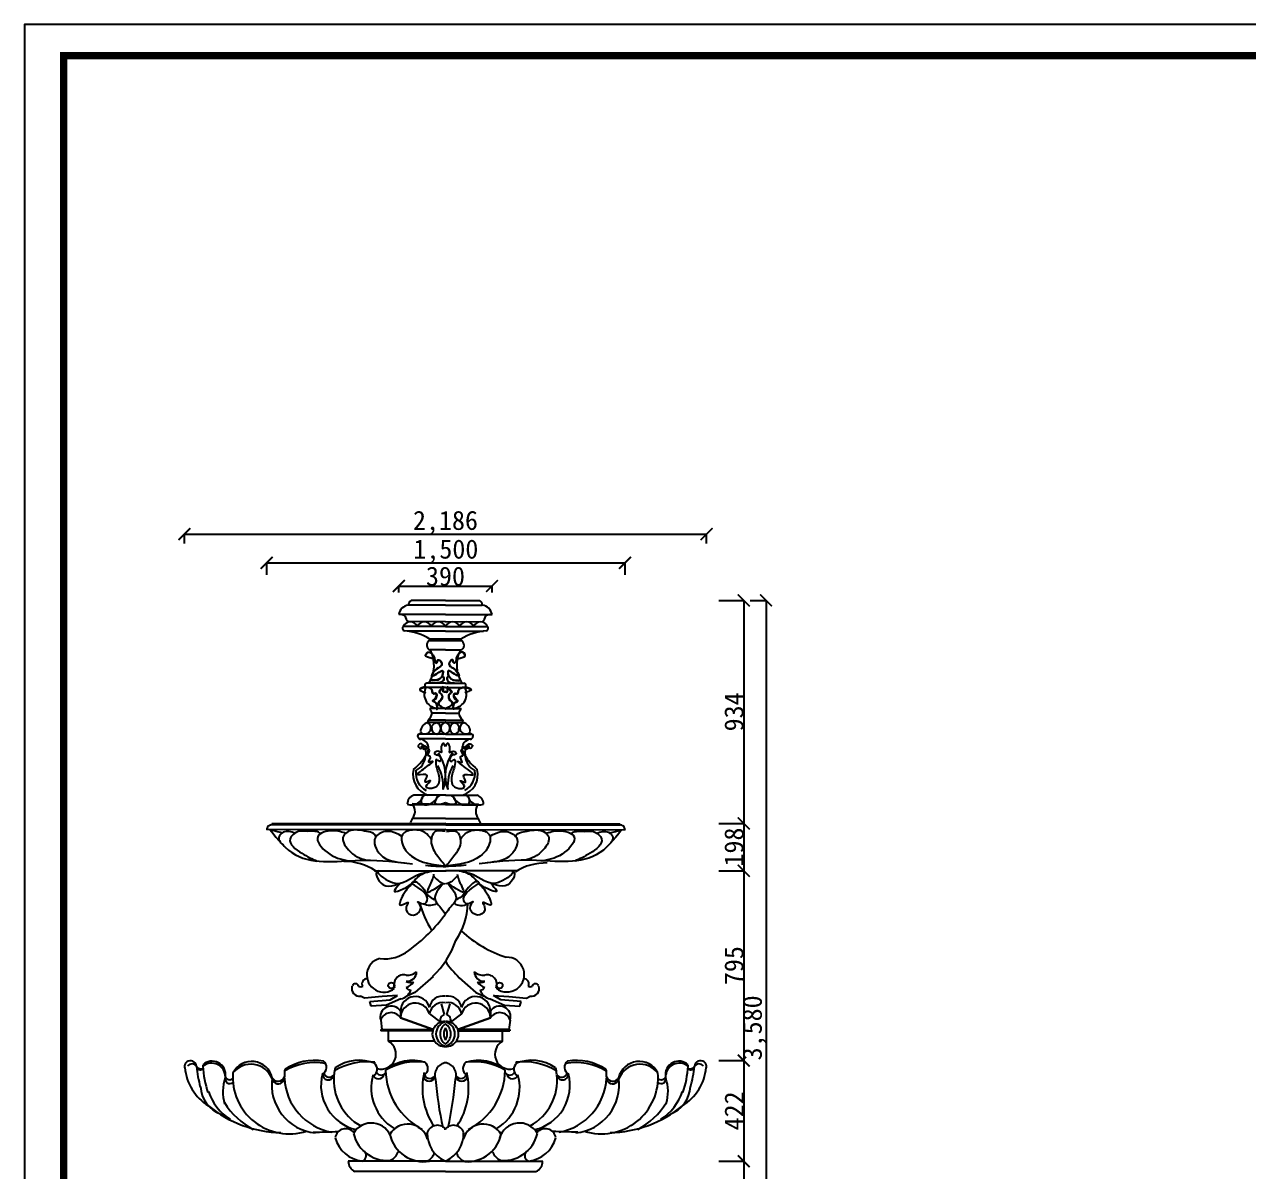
# Model space of a CAD drawing. Extents: x 3172 to 33391, y 13916 to 34175.
# Drawn here: x 23144 to 28268, y 16768 to 21570 of the extents above; entities that cross this region are included whole.
import ezdxf

# ---------------------------------------------------------------- set-up
doc = ezdxf.new("R2010")
doc.units = 0
doc.layers.get('0').update_dxf_attribs({"linetype": 'CONTINUOUS'})
doc.layers.get('DEFPOINTS').update_dxf_attribs({"linetype": 'CONTINUOUS'})
doc.dimstyles.new('ISO-25', dxfattribs={"dimtxt": 2.5, "dimasz": 2.5, "dimexe": 1.25, "dimexo": 0.625, "dimtad": 1, "dimdec": 4, "dimdsep": 46, "dimlunit": 6, "dimtxsty": 'Standard', "dimcen": 2.5, "dimadec": 0, "dimazin": 0, "dimtfac": 1, "dimtdec": 4, "dimtmove": 0, "dimatfit": 3, "dimfxl": 1, "dimtolj": 1, "dimtzin": 0, "dimarcsym": 0})

# ---------------------------------------------------------------- blocks, each defined once
blk = doc.blocks.new('_ARCHTICK')
at = {"color": 0, "linetype": 'ByBlock', "const_width": 0.15}
blk.add_lwpolyline([(-0.5, -0.5), (0.5, 0.5)], dxfattribs=at)
blk = doc.blocks.new('*D153')
at = {"color": 0, "linetype": 'ByBlock'}
for p, q in [((12742.5, 21566.8), (12848.1, 21566.8)), ((12846.8, 21566.8), (12846.8, 20633)), ((12742.5, 20633), (12848.1, 20633))]:
    blk.add_line(p, q, dxfattribs=at)
at = {"layer": 'DEFPOINTS', "color": 0, "linetype": 'ByBlock'}
for p in [(12741.9, 21566.8), (12741.9, 20633), (12846.8, 20633)]:
    blk.add_point(p, dxfattribs=at)
at = {"color": 0, "linetype": 'ByBlock', "xscale": 50, "yscale": 50, "zscale": 50}
for p, rotation in [((12846.8, 21566.8), 90), ((12846.8, 20633), 270)]:
    blk.add_blockref('_ARCHTICK', p, dxfattribs=dict(at, rotation=rotation))
at = {"color": 0, "linetype": 'ByBlock', "insert": (12806.2, 21099.9), "char_height": 80, "attachment_point": 5, "rotation": 90}
blk.add_mtext('\\A1;934', dxfattribs=at)
blk = doc.blocks.new('*D149')
at = {"color": 0, "linetype": 'ByBlock'}
for p, q in [((12873.2, 21566.8), (12941.3, 21566.8)), ((12940, 21566.8), (12940, 17987)), ((12873.2, 17987), (12941.3, 17987))]:
    blk.add_line(p, q, dxfattribs=at)
at = {"layer": 'DEFPOINTS', "color": 0, "linetype": 'ByBlock'}
for p in [(12872.6, 21566.8), (12872.6, 17987), (12940, 17987)]:
    blk.add_point(p, dxfattribs=at)
at = {"color": 0, "linetype": 'ByBlock', "xscale": 50, "yscale": 50, "zscale": 50}
for p, rotation in [((12940, 21566.8), 90), ((12940, 17987), 270)]:
    blk.add_blockref('_ARCHTICK', p, dxfattribs=dict(at, rotation=rotation))
at = {"color": 0, "linetype": 'ByBlock', "insert": (12892.8, 19776.9), "char_height": 80, "attachment_point": 5, "rotation": 90}
blk.add_mtext('\\A1;3,580', dxfattribs=at)
blk = doc.blocks.new('*D148')
at = {"color": 0, "linetype": 'ByBlock'}
for p, q in [((12742.5, 19218.6), (12848.1, 19218.6)), ((12846.8, 19218.6), (12846.8, 18201.7)), ((12742.5, 18201.7), (12848.1, 18201.7))]:
    blk.add_line(p, q, dxfattribs=at)
at = {"layer": 'DEFPOINTS', "color": 0, "linetype": 'ByBlock'}
for p in [(12741.9, 19218.6), (12741.9, 18201.7), (12846.8, 18201.7)]:
    blk.add_point(p, dxfattribs=at)
at = {"color": 0, "linetype": 'ByBlock', "xscale": 50, "yscale": 50, "zscale": 50}
for p, rotation in [((12846.8, 19218.6), 90), ((12846.8, 18201.7), 270)]:
    blk.add_blockref('_ARCHTICK', p, dxfattribs=dict(at, rotation=rotation))
at = {"color": 0, "linetype": 'ByBlock', "insert": (12799.6, 18710.1), "char_height": 80, "attachment_point": 5, "rotation": 90}
blk.add_mtext('\\A1;1,017', dxfattribs=at)
blk = doc.blocks.new('*D155')
at = {"color": 0, "linetype": 'ByBlock'}
for p, q in [((12742.5, 20435), (12848.1, 20435)), ((12846.8, 20435), (12846.8, 19640.1)), ((12742.5, 19640.1), (12848.1, 19640.1))]:
    blk.add_line(p, q, dxfattribs=at)
at = {"layer": 'DEFPOINTS', "color": 0, "linetype": 'ByBlock'}
for p in [(12741.9, 20435), (12741.9, 19640.1), (12846.8, 19640.1)]:
    blk.add_point(p, dxfattribs=at)
at = {"color": 0, "linetype": 'ByBlock', "xscale": 50, "yscale": 50, "zscale": 50}
for p, rotation in [((12846.8, 20435), 90), ((12846.8, 19640.1), 270)]:
    blk.add_blockref('_ARCHTICK', p, dxfattribs=dict(at, rotation=rotation))
at = {"color": 0, "linetype": 'ByBlock', "insert": (12806.2, 20037.6), "char_height": 80, "attachment_point": 5, "rotation": 90}
blk.add_mtext('\\A1;795', dxfattribs=at)
blk = doc.blocks.new('*D154')
at = {"color": 0, "linetype": 'ByBlock'}
for p, q in [((12742.5, 19640.1), (12848.1, 19640.1)), ((12846.8, 19640.1), (12846.8, 19218.6)), ((12742.5, 19218.6), (12848.1, 19218.6))]:
    blk.add_line(p, q, dxfattribs=at)
at = {"layer": 'DEFPOINTS', "color": 0, "linetype": 'ByBlock'}
for p in [(12741.9, 19640.1), (12741.9, 19218.6), (12846.8, 19218.6)]:
    blk.add_point(p, dxfattribs=at)
at = {"color": 0, "linetype": 'ByBlock', "xscale": 50, "yscale": 50, "zscale": 50}
for p, rotation in [((12846.8, 19640.1), 90), ((12846.8, 19218.6), 270)]:
    blk.add_blockref('_ARCHTICK', p, dxfattribs=dict(at, rotation=rotation))
at = {"color": 0, "linetype": 'ByBlock', "insert": (12806.2, 19429.4), "char_height": 80, "attachment_point": 5, "rotation": 90}
blk.add_mtext('\\A1;422', dxfattribs=at)
blk = doc.blocks.new('*D156')
at = {"color": 0, "linetype": 'ByBlock'}
for p, q in [((12742.5, 20633), (12848.1, 20633)), ((12846.8, 20633), (12846.8, 20435)), ((12742.5, 20435), (12848.1, 20435))]:
    blk.add_line(p, q, dxfattribs=at)
at = {"layer": 'DEFPOINTS', "color": 0, "linetype": 'ByBlock'}
for p in [(12741.9, 20633), (12741.9, 20435), (12846.8, 20435)]:
    blk.add_point(p, dxfattribs=at)
at = {"color": 0, "linetype": 'ByBlock', "xscale": 50, "yscale": 50, "zscale": 50}
for p, rotation in [((12846.8, 20633), 90), ((12846.8, 20435), 270)]:
    blk.add_blockref('_ARCHTICK', p, dxfattribs=dict(at, rotation=rotation))
at = {"color": 0, "linetype": 'ByBlock', "insert": (12806.2, 20534), "char_height": 80, "attachment_point": 5, "rotation": 90}
blk.add_mtext('\\A1;198', dxfattribs=at)
blk = doc.blocks.new('*D157')
at = {"color": 0, "linetype": 'ByBlock'}
for p, q in [((10505.3, 21804.7), (10505.3, 21845.4)), ((10505.3, 21844.2), (12691, 21844.2)), ((12691, 21804.7), (12691, 21845.4))]:
    blk.add_line(p, q, dxfattribs=at)
at = {"layer": 'DEFPOINTS', "color": 0, "linetype": 'ByBlock'}
for p in [(12691, 21844.2), (10505.3, 21804.1), (12691, 21804.1)]:
    blk.add_point(p, dxfattribs=at)
at = {"color": 0, "linetype": 'ByBlock', "xscale": 50, "yscale": 50, "zscale": 50, "rotation": 180}
blk.add_blockref('_ARCHTICK', (10505.3, 21844.2), dxfattribs=at)
at = {"color": 0, "linetype": 'ByBlock', "xscale": 50, "yscale": 50, "zscale": 50}
blk.add_blockref('_ARCHTICK', (12691, 21844.2), dxfattribs=at)
at = {"color": 0, "linetype": 'ByBlock', "insert": (11598.2, 21891.4), "char_height": 80, "attachment_point": 5}
blk.add_mtext('\\A1;2,186', dxfattribs=at)
blk = doc.blocks.new('*D158')
at = {"color": 0, "linetype": 'ByBlock'}
for p, q in [((10849.8, 21673.1), (10849.8, 21725.3)), ((12349.9, 21673.1), (12349.9, 21725.3)), ((10849.8, 21724), (12349.9, 21724))]:
    blk.add_line(p, q, dxfattribs=at)
at = {"layer": 'DEFPOINTS', "color": 0, "linetype": 'ByBlock'}
for p in [(12349.9, 21724), (10849.8, 21672.5), (12349.9, 21672.5)]:
    blk.add_point(p, dxfattribs=at)
at = {"color": 0, "linetype": 'ByBlock', "xscale": 50, "yscale": 50, "zscale": 50, "rotation": 180}
blk.add_blockref('_ARCHTICK', (10849.8, 21724), dxfattribs=at)
at = {"color": 0, "linetype": 'ByBlock', "xscale": 50, "yscale": 50, "zscale": 50}
blk.add_blockref('_ARCHTICK', (12349.9, 21724), dxfattribs=at)
at = {"color": 0, "linetype": 'ByBlock', "insert": (11599.8, 21771.3), "char_height": 80, "attachment_point": 5}
blk.add_mtext('\\A1;1,500', dxfattribs=at)
blk = doc.blocks.new('*D159')
at = {"color": 0, "linetype": 'ByBlock'}
for p, q in [((11403.2, 21599.3), (11403.2, 21628)), ((11403.2, 21626.8), (11793.1, 21626.8)), ((11793.1, 21599.3), (11793.1, 21628))]:
    blk.add_line(p, q, dxfattribs=at)
at = {"layer": 'DEFPOINTS', "color": 0, "linetype": 'ByBlock'}
for p in [(11793.1, 21626.8), (11403.2, 21598.7), (11793.1, 21598.7)]:
    blk.add_point(p, dxfattribs=at)
at = {"color": 0, "linetype": 'ByBlock', "xscale": 50, "yscale": 50, "zscale": 50, "rotation": 180}
blk.add_blockref('_ARCHTICK', (11403.2, 21626.8), dxfattribs=at)
at = {"color": 0, "linetype": 'ByBlock', "xscale": 50, "yscale": 50, "zscale": 50}
blk.add_blockref('_ARCHTICK', (11793.1, 21626.8), dxfattribs=at)
at = {"color": 0, "linetype": 'ByBlock', "insert": (11598.2, 21667.4), "char_height": 80, "attachment_point": 5}
blk.add_mtext('\\A1;390', dxfattribs=at)
blk = doc.blocks.new('A$C05BC6B00')
at = {"color": 7}
for p, q in [((1120.2, 3855.5), (965.7, 3855.5)), ((1120.2, 3875.2), (977, 3875.2)), ((1120.2, 3875.2), (1263.3, 3875.2)), ((1120.2, 3855.5), (1274.6, 3855.5)), ((1120.2, 3816.3), (924.9, 3816.3)), ((1120.2, 3816.3), (1315.5, 3816.3)), ((1120.2, 3767.2), (943.9, 3767.2)), ((1120.2, 3747.6), (960.3, 3747.6)), ((1120.2, 3786.8), (965.3, 3787)), ((1120.2, 3786.8), (1275.1, 3787)), ((1120.2, 3767.2), (1296.4, 3767.2)), ((1120.2, 3747.6), (1280, 3747.6)), ((1055.5, 3714), (1055.5, 3708.2)), ((1184.7, 3714), (1055.5, 3714)), ((1055.5, 3708.2), (1184.8, 3708.2)), ((1184.8, 3714.1), (1184.8, 3708.2)), ((1120.2, 3669.1), (1055.3, 3669.1)), ((1120.2, 3669.1), (1185, 3669.1)), ((1120.2, 3512), (1037.8, 3512)), ((1120.2, 3529.7), (1042.2, 3529.6)), ((1120.2, 3529.7), (1198.2, 3529.6)), ((1120.2, 3512), (1202.5, 3512)), ((1120.2, 3423.7), (1054.7, 3423.7)), ((1120.2, 3404.1), (1064.2, 3404.1)), ((1120.2, 3423.7), (1185.7, 3423.7)), ((1120.2, 3404.1), (1176.2, 3404.1)), ((1120.2, 3364.8), (1043.7, 3364.8)), ((1120.2, 3374.6), (1048.2, 3374.6)), ((1120.2, 3374.6), (1192.2, 3374.6)), ((1120.2, 3364.8), (1196.6, 3364.8)), ((1120.2, 3315.7), (1007.7, 3315.7)), ((1120.2, 3296.1), (1012.3, 3296.1)), ((1120.2, 3315.7), (1232.6, 3315.7)), ((1120.2, 3296.1), (1228, 3296.1)), ((1120.1, 3021.3), (981.6, 3024.9)), ((1120.2, 3060.5), (987.9, 3060.5)), ((1120.2, 3060.5), (987.9, 3060.5)), ((1120.2, 3060.5), (1252.4, 3060.5)), ((1120.2, 3060.5), (1252.4, 3060.5)), ((1120.3, 3021.3), (1258.8, 3024.9)), ((1120.2, 3021.3), (984.5, 3019.1)), ((1120.2, 3021.3), (1255.9, 3019.1)), ((1122.2, 2936.9), (392.7, 2935.8)), ((1122.2, 2941.9), (394.3, 2940.8)), ((1120.2, 2962.4), (982.9, 2962.4)), ((1120.2, 2962.4), (1257.5, 2962.4)), ((1122.2, 2941.9), (1850.1, 2940.8)), ((1122.2, 2936.9), (1851.7, 2935.8)), ((1122.2, 2916.9), (372.2, 2915.7)), ((1122.1, 2916.9), (1872.2, 2915.7)), ((823.4, 2743.6), (1123.9, 2743.6)), ((1421, 2743.6), (1120.5, 2743.6)), ((1122.2, 2766.5), (1122.2, 2766.5)), ((1122.2, 2766.5), (1122.2, 2766.5)), ((1068.9, 2302.1), (992.7, 2234.6)), ((1178.4, 2296.4), (1248.3, 2234.6)), ((781.3, 2210.3), (765.4, 2218.8)), ((855.8, 2217.2), (781.3, 2210.3)), ((803.8, 2196.5), (888.7, 2203.4)), ((919.9, 2222.4), (855.8, 2217.2)), ((933.5, 2208), (873.1, 2180.9)), ((888.7, 2203.4), (919.9, 2222.4)), ((992.7, 2234.6), (959.1, 2219.5)), ((1248.3, 2234.6), (1281.9, 2219.5)), ((1307.5, 2208), (1367.9, 2180.9)), ((1352.3, 2203.4), (1321.1, 2222.4)), ((1321.1, 2222.4), (1385.2, 2217.2)), ((1437.2, 2196.5), (1352.3, 2203.4)), ((1385.2, 2217.2), (1459.7, 2210.3)), ((1459.7, 2210.3), (1475.6, 2218.8)), ((809, 2177.4), (803.8, 2196.5)), ((873.1, 2180.9), (809, 2177.4)), ((932, 2156.6), (932, 2128.9)), ((1102.1, 2186.4), (1115.6, 2142)), ((1138.9, 2186.4), (1125.4, 2142)), ((1308.9, 2156.6), (1308.9, 2128.9)), ((1367.9, 2180.9), (1432, 2177.4)), ((1432, 2177.4), (1437.2, 2196.5)), ((849.6, 2118.1), (854.7, 2080.2)), ((932, 2128.9), (1069, 2080.2)), ((1069, 2080.2), (932, 2128.9)), ((932, 2128.9), (1069, 2080.2)), ((932, 2128.9), (932, 2128.9)), ((1053.3, 2144.5), (1099.1, 2109.7)), ((1187.6, 2144.5), (1141.8, 2109.7)), ((1308.9, 2128.9), (1171.9, 2080.2)), ((1171.9, 2080.2), (1308.9, 2128.9)), ((1308.9, 2128.9), (1171.9, 2080.2)), ((1308.9, 2128.9), (1308.9, 2128.9)), ((1391.4, 2118.1), (1386.2, 2080.2)), ((850.6, 2079.9), (1069, 2080.2)), ((850.6, 2079.9), (850.6, 2073.5)), ((1067, 2073.9), (850.6, 2073.5)), ((881.8, 2030.2), (881.8, 2071.8)), ((1390.4, 2079.9), (1171.9, 2080.2)), ((1174, 2073.9), (1390.4, 2073.5)), ((1359.2, 2030.2), (1359.2, 2071.8)), ((1390.4, 2079.9), (1390.4, 2073.5)), ((1075.2, 2030.3), (881.8, 2030.2)), ((1165.7, 2030.3), (1359.2, 2030.2)), ((1120.5, 1528.6), (713.6, 1528.6)), ((1120.5, 1528.6), (1527.4, 1528.6)), ((1120.5, 1485), (741.5, 1485)), ((1120.5, 1485), (1499.4, 1485))]:
    blk.add_line(p, q, dxfattribs=at)
for centre in [(893.9, 2264), (1347.1, 2264)]:
    blk.add_circle(centre, 12.6, dxfattribs=at)
for centre, radius, start, end in [((969.9, 3810.3), 45.5, 95.3093, 172.398), ((984, 3858.1), 18.4, 112.2295, 188.0752), ((1256.4, 3858.1), 18.4, 351.9248, 67.7705), ((1270.4, 3810.3), 45.5, 7.602, 84.6907), ((933.1, 3785.7), 31, 54.6302, 85.1277), ((997.5, 3822.4), 47.9, 193.8971, 227.7124), ((1242.8, 3822.4), 47.9, 312.2876, 346.1029), ((1307.3, 3785.7), 31, 94.8723, 125.3698), ((952.1, 3759.1), 11.5, 135.8566, 251.5089), ((972.9, 3755.4), 31.3, 21.9385, 158.0615), ((936.9, 3527.3), 221.2, 57.5398, 87.0038), ((1031.6, 3755.4), 31.3, 21.9385, 158.0615), ((1090.2, 3755.4), 31.3, 21.9385, 158.0615), ((1150.2, 3755.4), 31.3, 21.9385, 158.0615), ((1208.8, 3755.4), 31.3, 21.9385, 158.0615), ((1303.5, 3527.3), 221.2, 92.9962, 122.4602), ((1267.4, 3755.4), 31.3, 21.9385, 158.0615), ((1288.3, 3759.1), 11.5, 288.4911, 44.1434), ((1063, 3688.4), 21.1, 110.7804, 255.0624), ((1177.3, 3688.4), 21.1, 284.9376, 69.2196), ((931, 3604.3), 141.7, 328.2514, 26.7203), ((1309.4, 3604.3), 141.7, 153.2797, 211.7486), ((1091.3, 3483.6), 59.7, 151.6127, 261.7789), ((1044.2, 3519.7), 9.99, 100.8624, 230.5306), ((1149, 3483.6), 59.7, 278.2211, 28.3873), ((1196.2, 3519.7), 9.99, 309.4694, 79.1376), ((1020.1, 3410.3), 44.6, 308.2468, 352.6085), ((938.8, 3353.8), 135.3, 22.023, 31.1452), ((1301.5, 3353.8), 135.3, 148.8548, 157.977), ((1220.3, 3410.3), 44.6, 187.3915, 231.7532), ((1056.7, 3325.8), 40.7, 105.8007, 179.0158), ((1034.7, 3341.7), 24.8, 220.9288, 63.8875), ((1042.4, 3371.3), 6.61, 268.9802, 37.118), ((982.6, 3371.9), 61.6, 352.9104, 353.3682), ((1083.8, 3341.2), 21.8, 86.6783, 190.2819), ((1084.2, 3337.5), 21, 175.0848, 274.9627), ((1075.6, 3339.8), 25.4, 294.2444, 65.7556), ((1125.2, 3341), 24.6, 103.1947, 277.6373), ((1115.2, 3341), 24.6, 262.3627, 76.8053), ((1103.8, 3339.4), 30.9, 57.9741, 59.2572), ((1136.5, 3339.4), 30.9, 120.7428, 122.0259), ((1164.7, 3339.8), 25.4, 114.2444, 245.7556), ((1156.1, 3337.5), 21, 265.0373, 4.9152), ((1156.6, 3341.2), 21.8, 349.7181, 93.3217), ((1205.7, 3341.7), 24.8, 116.1125, 319.0712), ((1198, 3371.3), 6.61, 142.882, 271.0198), ((1183.7, 3325.8), 40.7, 0.9842, 74.1993), ((1257.8, 3371.9), 61.6, 186.6318, 187.0896), ((1018.1, 3309), 14.1, 156.5392, 265.4297), ((982.6, 3371.9), 61.6, 291.4871, 306.4648), ((1009.9, 3253), 42.4, 40.5975, 80.4591), ((1005.7, 3255.8), 43.9, 318.7841, 35.6096), ((1234.7, 3255.8), 43.9, 144.3904, 221.2159), ((1230.4, 3253), 42.4, 99.5409, 139.4025), ((1257.8, 3371.9), 61.6, 233.5352, 248.5129), ((1222.3, 3309), 14.1, 274.5703, 23.4608), ((850.3, 3341.6), 220.6, 308.1568, 334.0415), ((955.1, 3142.3), 165.7, 339.5373, 34.949), ((1101.3, 3263.7), 17.8, 359.293, 59.4616), ((1285.3, 3142.3), 165.7, 145.051, 200.4627), ((1139.1, 3263.7), 17.8, 120.5384, 180.707), ((1390.1, 3341.6), 220.6, 205.9585, 231.8432), ((961.6, 3230.2), 75.8, 296.7727, 354.3237), ((934.4, 3099.1), 176.5, 355.2411, 28.8922), ((1306, 3099.1), 176.5, 151.1078, 184.7589), ((1278.8, 3230.2), 75.8, 185.6763, 243.2273), ((1075.3, 3147.3), 91.1, 166.7856, 252.2341), ((1077.9, 3152.3), 81.8, 173.1272, 241.9244), ((1165.1, 3147.3), 91.1, 287.7659, 13.2144), ((1162.4, 3152.3), 81.8, 298.0756, 6.8728), ((978, 3069.9), 50.2, 249.9027, 349.2305), ((999.5, 3023.5), 38.8, 107.3949, 181.02), ((1044.5, 3036), 26.2, 136.2481, 210.3002), ((1037.5, 3075), 54.5, 253.3394, 341.0298), ((1044.5, 3036), 26.2, 110.4614, 136.2481), ((1114.5, 3026), 38.8, 117.2158, 181.02), ((1092.9, 3072.4), 50.2, 249.9027, 302.9668), ((1037.5, 3075.1), 54.6, 337.8567, 344.5564), ((1106.5, 3031.9), 31.2, 65.2448, 66.5195), ((1147.5, 3072.4), 50.2, 237.0332, 290.0973), ((1133.8, 3031.9), 31.2, 113.4805, 114.7552), ((1125.9, 3026), 38.8, 358.98, 62.7842), ((1202.8, 3075.1), 54.6, 195.4436, 202.1433), ((1202.8, 3075), 54.5, 198.9702, 286.6606), ((1195.8, 3036), 26.2, 43.7519, 69.5386), ((1262.4, 3069.9), 50.2, 190.7695, 290.0973), ((1195.8, 3036), 26.2, 329.6998, 43.7519), ((1240.8, 3023.5), 38.8, 358.98, 72.6051), ((949, 2992.9), 44.4, 317.0566, 39.0571), ((1291.4, 2992.9), 44.4, 140.9429, 222.9434), ((391.9, 2916.1), 19.7, 87.4387, 180.9534), ((371.5, 2945.3), 23.2, 335.8252, 348.869), ((636.9, 3108.2), 375.5, 333.7194, 337.3561), ((1603.5, 3108.2), 375.5, 202.6439, 206.2806), ((1872.8, 2945.3), 23.2, 191.131, 204.1748), ((1852.4, 2916.1), 19.7, 359.0466, 92.5613), ((698.4, 2551.8), 231.4, 55.9684, 90.9444), ((1539.6, 2545.4), 231.4, 88.1861, 123.1621), ((551.5, 2980.9), 706, 306.045, 323.7129), ((1481.9, 2746.5), 489.6, 196.0805, 211.0626), ((1475.9, 2758.9), 405.7, 208.8606, 208.868), ((930.4, 2615), 284.4, 325.1759, 358.2598), ((1541.4, 2882.4), 527.7, 227.8393, 251.5982), ((865.9, 2540.2), 164.7, 263.4616, 307.8382), ((813.8, 2571.4), 369.6, 313.1755, 341.2538), ((862.8, 2307.3), 71.4, 104.0927, 309.0748), ((1450, 2584.5), 395.9, 213.667, 226.6864), ((1377.8, 2309.2), 72.6, 232.1082, 92.348), ((945.9, 2267.5), 41.2, 75.3361, 202.2447), ((959.8, 2321.1), 39.9, 265.0154, 0.4353), ((961, 2366.5), 59.4, 265.41, 310.5517), ((1281.2, 2321.1), 39.9, 179.5647, 274.9846), ((1279.9, 2366.5), 59.4, 229.4483, 274.59), ((1295.1, 2267.5), 41.2, 337.7553, 104.6639), ((760.6, 2251.1), 32.7, 163.3306, 278.3757), ((743.7, 2257.7), 13.6, 12.1782, 160.1993), ((765.7, 2280.5), 21.7, 246.5196, 293.4804), ((791.4, 2271.5), 20.3, 84.421, 212.6771), ((937.6, 2310.9), 58.7, 288.5573, 326.9782), ((973.7, 2307.9), 31.8, 237.4442, 294.4242), ((972.9, 2260.4), 15.7, 198.9432, 277.2826), ((1267.3, 2307.9), 31.8, 245.5758, 302.5558), ((1303.3, 2310.9), 58.7, 213.0218, 251.4427), ((1268, 2260.4), 15.7, 262.7174, 341.0568), ((1449.5, 2271.5), 20.3, 327.3229, 95.579), ((1475.3, 2280.5), 21.7, 246.5196, 293.4804), ((1480.4, 2251.1), 32.7, 261.6243, 16.6694), ((1497.2, 2257.7), 13.6, 19.8007, 167.8218), ((993.8, 2155.5), 61.8, 15.6449, 178.996), ((926.7, 2257.3), 49.8, 277.8131, 345.4786), ((1109.8, 2162.5), 57.3, 80.5155, 170.2292), ((1131.2, 2162.5), 57.3, 9.7708, 99.4845), ((1247.1, 2155.5), 61.8, 1.004, 164.3551), ((1314.3, 2257.3), 49.8, 194.5214, 262.1869), ((893.3, 2131.9), 45.9, 32.5428, 197.5665), ((993.8, 2127.8), 61.8, 15.6449, 178.996), ((1109.8, 2134.8), 57.3, 80.5155, 170.2292), ((1131.2, 2134.8), 57.3, 9.7708, 99.4845), ((1247.1, 2127.8), 61.8, 1.004, 164.3551), ((1347.6, 2131.9), 45.9, 342.4335, 147.4572), ((893.3, 2104.2), 45.9, 32.5428, 162.4335), ((1117.7, 2060.7), 52.3, 88.0321, 273.0904), ((1133, 2060.9), 52.2, 103.8366, 256.1634), ((1123.1, 2117.8), 25.3, 107.1819, 198.7709), ((1150.3, 2060.9), 52.2, 124.9267, 235.0733), ((1123.3, 2060.7), 52.3, 266.9096, 91.9679), ((1108, 2060.9), 52.2, 283.8366, 76.1634), ((1090.6, 2060.9), 52.2, 304.9267, 55.0733), ((1117.9, 2117.8), 25.3, 341.2291, 72.8181), ((1347.6, 2104.2), 45.9, 17.5665, 147.4572), ((1165.8, 2060.9), 52.2, 150.3271, 209.6729), ((1075.2, 2060.9), 52.2, 330.3271, 29.6729), ((851.1, 1976), 62.3, 254.7719, 60.5118), ((1389.8, 1976), 62.3, 119.4882, 285.2281), ((52.9, 1923.8), 25.2, 2.8977, 190.1033), ((573.5, 1723.7), 226.5, 80.8043, 123.7885), ((589.8, 1921.5), 32.6, 297.6631, 52.2963), ((759.8, 1773.1), 177.4, 67.7527, 124.5814), ((981.5, 1782.8), 168, 71.0054, 131.5025), ((1259.4, 1782.8), 168, 48.4975, 108.9946), ((1481.1, 1773.1), 177.4, 55.4186, 112.2473), ((1651.2, 1921.5), 32.6, 127.7037, 242.3369), ((1667.4, 1723.7), 226.5, 56.2115, 99.1957), ((2188.1, 1923.8), 25.2, 349.8967, 177.1023), ((239.5, 1938.7), 210.7, 185.1199, 238.1636), ((59.2, 1912.9), 22.5, 32.9164, 143.9733), ((97.9, 1938.3), 23.8, 213.6183, 289.4463), ((580.3, 1974), 504.5, 185.5594, 195.5825), ((94, 1926.8), 16, 185.9558, 317.2923), ((144.1, 1891.1), 55.9, 350.0936, 134.5086), ((530.3, 1949.6), 425.9, 182.5157, 183.1908), ((141.2, 1880.6), 58, 358.9097, 128.5133), ((530.3, 1949.6), 425.9, 183.1908, 198.4054), ((467.1, 1879.4), 236.9, 175.4507, 287.6946), ((306, 1839.3), 95, 20.679, 142.1809), ((309.4, 1857.2), 88.5, 13.252, 152.4003), ((686.1, 1886.3), 239.8, 173.8346, 181.1132), ((575.4, 1693.1), 247.8, 80.0068, 121.1896), ((633.8, 1903.5), 24.1, 196.9121, 327.5828), ((872.2, 1867.5), 219.3, 166.3748, 173.9636), ((790.6, 1689.9), 254.7, 82.1386, 121.7107), ((802.6, 1913.3), 32.2, 300.1924, 52.6036), ((851.1, 1913.1), 24.1, 215.7245, 323.7687), ((999.8, 1693), 251.6, 82.0162, 121.0128), ((1155.7, 1914.3), 285.6, 181.1426, 242.4617), ((851.1, 1913.1), 24.1, 356.2817, 357.3126), ((1303.9, 1833.1), 280.2, 166.3956, 214.082), ((1055.6, 1898.7), 24.1, 179.2863, 327.2389), ((1015.1, 1916.5), 32.2, 304.136, 52.6036), ((1128.7, 1887.9), 53, 96.6825, 198.8191), ((1112.2, 1887.9), 53, 341.1809, 83.3175), ((1185.4, 1898.7), 24.1, 212.7611, 0.7137), ((937.1, 1833.1), 280.2, 325.918, 13.6044), ((1225.8, 1916.5), 32.2, 127.3964, 235.864), ((1241.2, 1693), 251.6, 58.9872, 97.9838), ((1085.2, 1914.3), 285.6, 297.5383, 358.8574), ((1389.9, 1913.1), 24.1, 182.6874, 183.7183), ((1389.9, 1913.1), 24.1, 216.2313, 324.2755), ((1438.3, 1913.3), 32.2, 127.3964, 239.8076), ((1450.4, 1689.9), 254.7, 58.2893, 97.8614), ((1368.7, 1867.5), 219.3, 6.0364, 13.6252), ((1607.1, 1903.5), 24.1, 212.4172, 343.0879), ((1665.5, 1693.1), 247.8, 58.8104, 99.9932), ((1773.8, 1879.4), 236.9, 252.3054, 4.5493), ((1554.9, 1886.3), 239.8, 358.8868, 6.1654), ((1931.6, 1857.2), 88.5, 27.5997, 166.748), ((1935, 1839.3), 95, 37.8191, 159.321), ((2096.9, 1891.1), 55.9, 45.4914, 189.9064), ((2099.7, 1880.6), 58, 51.4867, 181.0903), ((2001.5, 1938.7), 210.7, 301.8364, 354.8801), ((1710.6, 1949.6), 425.9, 341.5946, 356.8092), ((2143.1, 1938.3), 23.8, 250.5537, 326.3817), ((2146.9, 1926.8), 16, 222.7077, 354.0442), ((1710.6, 1949.6), 425.9, 356.8092, 357.4843), ((1660.7, 1974), 504.5, 344.4175, 354.4406), ((2181.8, 1912.9), 22.5, 36.0267, 147.0836), ((369.1, 1818.8), 180.2, 161.178, 196.2954), ((218.1, 1873.4), 20, 161.7653, 310.7544), ((216.5, 1889.3), 19.9, 209.4224, 313.4693), ((595.4, 1847.8), 202.1, 171.5494, 264.0871), ((419.9, 1891.3), 28.1, 209.4792, 339.7911), ((421.1, 1877.7), 25.5, 180.3336, 8.6869), ((686.1, 1886.3), 239.8, 182.5841, 260.1118), ((789.4, 1845.9), 190.1, 165.3968, 257.1545), ((630, 1892.8), 24.6, 177.6859, 341.686), ((872.5, 1867.9), 219.7, 174.2037, 241.0144), ((1008.8, 1835.5), 199.1, 164.304, 238.6078), ((839.9, 1897.1), 24.1, 198.6605, 348.8449), ((1052.2, 1887.3), 23.9, 187.3875, 352.9304), ((2707.7, 2014.9), 1635.4, 185.0527, 192.1977), ((-466.7, 2014.9), 1635.4, 347.8023, 354.9473), ((1188.7, 1887.3), 23.9, 187.0696, 352.6125), ((1232.1, 1835.5), 199.1, 301.3922, 15.696), ((1401, 1897.1), 24.1, 191.1551, 341.3395), ((1368.5, 1867.9), 219.7, 298.9856, 5.7963), ((1451.5, 1845.9), 190.1, 282.8455, 14.6032), ((1610.9, 1892.8), 24.6, 198.314, 2.3141), ((1554.9, 1886.3), 239.8, 279.8882, 357.4159), ((1645.6, 1847.8), 202.1, 275.9129, 8.4506), ((1819.9, 1877.7), 25.5, 171.3131, 359.6664), ((1821, 1891.3), 28.1, 200.2089, 330.5208), ((2022.8, 1873.4), 20, 229.2456, 18.2347), ((2024.4, 1889.3), 19.9, 226.5307, 330.5776), ((1871.9, 1818.8), 180.2, 343.7046, 18.822), ((223.6, 1845.8), 128.4, 182.241, 250.3119), ((338.8, 1891.1), 222.4, 198.7744, 237.4171), ((1902.2, 1891.1), 222.4, 302.5829, 341.2256), ((2017.3, 1845.8), 128.4, 289.6881, 357.759), ((441.4, 2140.5), 492.9, 230.5761, 268.8622), ((457.1, 1932.7), 306.1, 211.3977, 242.4678), ((1799.6, 2140.5), 492.9, 271.1378, 309.4239), ((1783.8, 1932.7), 306.1, 297.5322, 328.6023), ((702.8, 1619.4), 44.8, 41.3811, 170.0659), ((810.6, 1601.3), 86.8, 16.2511, 149.9378), ((877.9, 1676.9), 146, 192.6994, 279.4572), ((962.6, 1596.5), 86.8, 16.2511, 149.9378), ((1029.9, 1672.1), 146, 192.6994, 279.4572), ((1086.8, 1633.8), 44.8, 41.3811, 170.0659), ((1172.4, 1644.8), 128.1, 179.3025, 244.0425), ((1154.1, 1633.8), 44.8, 9.9341, 138.6189), ((1068.6, 1644.8), 128.1, 295.9575, 0.6975), ((1211.1, 1672.1), 146, 260.5428, 347.3006), ((1278.4, 1596.5), 86.8, 30.0622, 163.7489), ((1363.1, 1676.9), 146, 260.5428, 347.3006), ((1430.4, 1601.3), 86.8, 30.0622, 163.7489), ((1538.2, 1619.4), 44.8, 9.9341, 138.6189), ((787.7, 1662), 134.1, 195.7733, 263.35), ((1453.3, 1662), 134.1, 276.65, 344.2267), ((764.3, 1551), 24.6, 294.6559, 62.9389), ((869.4, 1584), 55.4, 292.5323, 342.3953), ((1021.5, 1579.2), 55.4, 292.5323, 342.3953), ((1219.5, 1579.2), 55.4, 197.6047, 247.4677), ((1371.5, 1584), 55.4, 197.6047, 247.4677), ((1476.7, 1551), 24.6, 117.0611, 245.3441), ((760.5, 1527.9), 46.9, 179.1398, 246.1814), ((1480.5, 1527.9), 46.9, 293.8186, 0.8602)]:
    blk.add_arc(centre, radius, start, end, dxfattribs=at)
for points, start_tangent in [([(1067.5, 3632.2), (1049.2, 3637.2), (1037.6, 3643.8), (1045.9, 3658.8), (1072.5, 3638.9), (1075.8, 3622.2), (1082.5, 3613.9), (1087.5, 3622.2), (1089.1, 3627.2), (1102.4, 3617.2), (1102.4, 3603.9), (1084.1, 3590.6), (1062.5, 3560.7), (1099.1, 3579), (1107.4, 3582.3), (1107.4, 3562.4), (1107.4, 3559), (1110.8, 3555.7), (1110.8, 3540.8), (1082.5, 3530.8)], (-0.14377, 0.989611)), ([(1068.5, 3631.7), (1050.2, 3636.7), (1038.6, 3643.3), (1046.9, 3658.3), (1073.5, 3638.3), (1076.8, 3621.7), (1083.5, 3613.4), (1088.5, 3621.7), (1090.2, 3626.7), (1103.5, 3616.7), (1103.5, 3603.4), (1085.2, 3590.1), (1063.5, 3560.2), (1100.1, 3578.5), (1108.5, 3581.8), (1108.5, 3561.9), (1108.5, 3558.5), (1111.8, 3555.2), (1111.8, 3540.2), (1083.5, 3530.3)], (-0.14377, 0.989611)), ([(1171.8, 3631.7), (1190.1, 3636.7), (1201.8, 3643.3), (1193.5, 3658.3), (1166.8, 3638.3), (1163.5, 3621.7), (1156.8, 3613.4), (1151.9, 3621.7), (1150.2, 3626.7), (1136.9, 3616.7), (1136.9, 3603.4), (1155.2, 3590.1), (1176.8, 3560.2), (1140.2, 3578.5), (1131.9, 3581.8), (1131.9, 3561.9), (1131.9, 3558.5), (1128.6, 3555.2), (1128.6, 3540.2), (1156.8, 3530.3)], (0.14377, 0.989611)), ([(1172.8, 3632.2), (1191.1, 3637.2), (1202.8, 3643.8), (1194.5, 3658.8), (1167.8, 3638.9), (1164.5, 3622.2), (1157.9, 3613.9), (1152.9, 3622.2), (1151.2, 3627.2), (1137.9, 3617.2), (1137.9, 3603.9), (1156.2, 3590.6), (1177.8, 3560.7), (1141.2, 3579), (1132.9, 3582.3), (1132.9, 3562.4), (1132.9, 3559), (1129.6, 3555.7), (1129.6, 3540.8), (1157.9, 3530.8)], (0.14377, 0.989611)), ([(1105.8, 3559), (1097.5, 3547.4), (1054.2, 3540.8)], (0.942515, 0.334164)), ([(1106.8, 3561.1), (1098.5, 3549.4), (1055.2, 3542.8)], (0.942515, 0.334164)), ([(1133.5, 3561.1), (1141.9, 3549.4), (1185.1, 3542.8)], (-0.942515, 0.334164)), ([(1134.6, 3559), (1142.9, 3547.4), (1186.2, 3540.8)], (-0.942515, 0.334164)), ([(1120.8, 3494.2), (1110.8, 3494.2), (1110.8, 3514.2), (1104.1, 3507.5), (1094.1, 3490.9), (1102.4, 3484.2), (1102.4, 3462.6), (1090.8, 3449.3), (1119.1, 3422.7)], (-0.113, 0.993595)), ([(1122.3, 3492.7), (1112.3, 3492.7), (1112.3, 3512.6), (1105.6, 3506), (1095.7, 3489.3), (1104, 3482.7), (1104, 3461.1), (1092.3, 3447.8), (1120.6, 3421.2)], (-0.113, 0.993595)), ([(1118.1, 3492.7), (1128, 3492.7), (1128, 3512.6), (1134.7, 3506), (1144.7, 3489.3), (1136.4, 3482.7), (1136.4, 3461.1), (1148, 3447.8), (1119.7, 3421.2)], (0.113, 0.993595)), ([(1119.6, 3494.2), (1129.6, 3494.2), (1129.6, 3514.2), (1136.2, 3507.5), (1146.2, 3490.9), (1137.9, 3484.2), (1137.9, 3462.6), (1149.5, 3449.3), (1121.3, 3422.7)], (0.113, 0.993595)), ([(1110.3, 3279), (1102.5, 3258.6), (1102.5, 3239.7), (1088, 3244.5), (1074.9, 3233.4), (1076.8, 3231.9), (1097.2, 3223.7), (1097.2, 3201.8), (1081.7, 3210.1), (1079.7, 3197.5), (1093.3, 3141.2), (1075.8, 3092.2), (1039.9, 3098), (1057.9, 3121.3), (1036.5, 3115), (1043.8, 3143.1), (1006.4, 3146), (1035.5, 3175.2), (1065.1, 3201.8), (1050.6, 3198.9), (1056.9, 3222.2), (1049.1, 3225.6), (1053.5, 3246), (1033.6, 3265.9), (1016.6, 3275.6), (1007.8, 3270.2), (1006.9, 3268.8), (1006.9, 3265.4), (1020, 3256.7), (1021.4, 3260.5), (1020, 3263.5), (1021, 3265.9), (1025.8, 3266.4), (1031.6, 3261), (1027.8, 3259.6), (1027.8, 3254.7), (1039.9, 3254.7), (1037.5, 3250.8), (1037, 3250.4), (1037, 3247), (1038.4, 3234.3), (1037, 3227.1), (1026.3, 3209.1), (1018.5, 3199.9)], (0.764556, 0.644557)), ([(1130, 3279), (1137.8, 3258.6), (1137.8, 3239.7), (1152.4, 3244.5), (1165.5, 3233.4), (1163.5, 3231.9), (1143.2, 3223.7), (1143.2, 3201.8), (1158.7, 3210.1), (1160.6, 3197.5), (1147, 3141.2), (1164.5, 3092.2), (1200.5, 3098), (1182.5, 3121.3), (1203.9, 3115), (1196.6, 3143.1), (1234, 3146), (1204.8, 3175.2), (1175.2, 3201.8), (1189.8, 3198.9), (1183.5, 3222.2), (1191.2, 3225.6), (1186.9, 3246), (1206.8, 3265.9), (1223.8, 3275.6), (1232.5, 3270.2), (1233.5, 3268.8), (1233.5, 3265.4), (1220.4, 3256.7), (1218.9, 3260.5), (1220.4, 3263.5), (1219.4, 3265.9), (1214.5, 3266.4), (1208.7, 3261), (1212.6, 3259.6), (1212.6, 3254.7), (1200.5, 3254.7), (1202.9, 3250.8), (1203.4, 3250.4), (1203.4, 3247), (1201.9, 3234.3), (1203.4, 3227.1), (1214, 3209.1), (1221.8, 3199.9)], (-0.764556, 0.644557)), ([(492.4, 2901.3), (441.2, 2905.2), (422.8, 2884.2), (445.2, 2847.5)], (0.660108, 0.75117)), ([(936.1, 2889.5), (892.8, 2907.8), (842.9, 2898.6), (827.1, 2882.9), (848.1, 2812.1), (949.2, 2778)], (-0.116939, 0.993139)), ([(1308.3, 2889.5), (1351.6, 2907.8), (1401.5, 2898.6), (1417.2, 2882.9), (1396.2, 2812.1), (1295.1, 2778)], (0.116939, 0.993139)), ([(1751.9, 2901.3), (1803.1, 2905.2), (1821.5, 2884.2), (1799.2, 2847.5)], (-0.660108, 0.75117)), ([(1071.2, 2721.6), (1107.4, 2692.6), (1119, 2689.7)], (-0.899378, 0.437172)), ([(1169.8, 2721.6), (1133.5, 2692.6), (1121.9, 2689.7)], (0.899378, 0.437172)), ([(982.9, 2691.4), (943.6, 2643.3), (933.4, 2599.9), (963.9, 2611.5), (956.6, 2592.6), (976.9, 2559.3), (1010.3, 2570.9), (1011.7, 2605.7), (1004.5, 2614.4), (1027.7, 2605.7), (1045.1, 2627.4), (982.7, 2697), (997.2, 2698.4)], (-0.919269, -0.39363)), ([(1258, 2691.4), (1297.4, 2643.3), (1307.6, 2599.9), (1277.1, 2611.5), (1284.3, 2592.6), (1264, 2559.3), (1230.7, 2570.9), (1229.2, 2605.7), (1236.5, 2614.4), (1213.3, 2605.7), (1195.9, 2627.4), (1258.2, 2697), (1243.7, 2698.4)], (0.919269, -0.39363))]:
    blk.add_spline(points, degree=3, dxfattribs=dict(at, start_tangent=start_tangent))
for points, start_tangent, end_tangent in [([(1080.8, 3422.7), (1080.8, 3447.7), (1067.5, 3454.3), (1080.8, 3470.9), (1079.2, 3487.6), (1069.2, 3485.9), (1062.5, 3504.2), (1014.3, 3499.2)], (0.657677, -0.7533), (0.70739, -0.706823)), ([(1082.9, 3420.7), (1082.9, 3445.6), (1069.5, 3452.3), (1082.9, 3468.9), (1081.2, 3485.5), (1071.2, 3483.9), (1064.6, 3502.1), (1016.3, 3497.2)], (0.657677, -0.7533), (0.70739, -0.706823)), ([(1157.5, 3420.7), (1157.5, 3445.6), (1170.8, 3452.3), (1157.5, 3468.9), (1159.2, 3485.5), (1169.1, 3483.9), (1175.8, 3502.1), (1224, 3497.2)], (-0.657677, -0.7533), (-0.70739, -0.706823)), ([(1159.5, 3422.7), (1159.5, 3447.7), (1172.8, 3454.3), (1159.5, 3470.9), (1161.2, 3487.6), (1171.2, 3485.9), (1177.8, 3504.2), (1226.1, 3499.2)], (-0.657677, -0.7533), (-0.70739, -0.706823))]:
    blk.add_spline(points, degree=3, dxfattribs=dict(at, start_tangent=start_tangent, end_tangent=end_tangent))
for points in [[(1014.3, 3499.2), (1020.1, 3496.1), (1026, 3493.1), (1038.7, 3489.3)], [(1226.1, 3499.2), (1220.2, 3496.1), (1214.3, 3493.1), (1201.6, 3489.3)], [(1037.6, 2767.2), (1065.6, 2764.6), (1093.7, 2762.7), (1122.2, 2762.3)], [(1206.8, 2767.2), (1178.7, 2764.6), (1150.6, 2762.7), (1122.2, 2762.3)], [(566.8, 1649.6), (602, 1650.5), (637.1, 1651.4), (672.3, 1652.3)], [(731.7, 1653.8), (735, 1653.8), (738.3, 1653.9), (741.6, 1654)], [(1115.5, 1663.3), (1117.1, 1663.4), (1118.8, 1663.4), (1120.5, 1663.5)], [(1125.5, 1663.3), (1123.8, 1663.4), (1122.1, 1663.4), (1120.5, 1663.5)], [(1509.3, 1653.8), (1506, 1653.8), (1502.7, 1653.9), (1499.3, 1654)], [(1674.1, 1649.6), (1639, 1650.5), (1603.8, 1651.4), (1568.7, 1652.3)]]:
    blk.add_open_spline(points, degree=3, dxfattribs=at)
for points, knots in [([(438.2, 2901.2), (427.6, 2904.6), (401.1, 2913), (391.3, 2913.1), (386.6, 2915.7)], [0.0468422, 0.0468422, 0.0468422, 0.0468422, 0.0993478, 0.2110107, 0.2110107, 0.2110107, 0.2110107]), ([(386.8, 2915.5), (418.1, 2874), (516, 2755.5), (755.5, 2801.8), (917.1, 2780.6), (982.8, 2773.1)], [0, 0, 0, 0, 0.596015, 1.751481, 2.551645, 2.551645, 2.551645, 2.551645]), ([(596, 2898.2), (592.7, 2912.8), (541.5, 2906.2), (503.4, 2914.2), (446.5, 2868.8), (520.1, 2812.7), (562.2, 2793.6), (582.1, 2784.8)], [0.015588, 0.015588, 0.015588, 0.015588, 0.222186, 0.374135, 0.555846, 0.864823, 1.148119, 1.148119, 1.148119, 1.148119]), ([(828.4, 2884.2), (829.6, 2902.2), (769.6, 2912.4), (725.2, 2920), (678.8, 2882.2), (717.6, 2816.8), (763.3, 2793.8), (791.4, 2788.5)], [0, 0, 0, 0, 0.215611, 0.488111, 0.595515, 0.840504, 1.185256, 1.185256, 1.185256, 1.185256]), ([(1060.8, 2876.4), (1052.8, 2886.7), (1033.5, 2912), (988.8, 2917.4), (954.9, 2909.9), (934.8, 2892.1), (936.4, 2863.9), (948.9, 2833), (1002.8, 2776.7), (1069.6, 2769), (1122.2, 2764.3)], [0, 0, 0, 0, 0.151794, 0.370533, 0.484894, 0.566322, 0.665871, 0.795111, 0.965523, 1.56463, 1.56463, 1.56463, 1.56463]), ([(1183.6, 2876.4), (1191.5, 2886.7), (1210.8, 2912), (1255.5, 2917.4), (1289.4, 2909.9), (1309.6, 2892.1), (1307.9, 2863.9), (1295.5, 2833), (1241.6, 2776.7), (1174.8, 2769), (1122.2, 2764.3)], [0, 0, 0, 0, 0.151794, 0.370533, 0.484894, 0.566322, 0.665871, 0.795111, 0.965523, 1.56463, 1.56463, 1.56463, 1.56463]), ([(1857.6, 2915.5), (1826.3, 2874), (1728.4, 2755.5), (1488.8, 2801.8), (1327.2, 2780.6), (1261.6, 2773.1)], [0, 0, 0, 0, 0.596015, 1.751481, 2.551645, 2.551645, 2.551645, 2.551645]), ([(1415.9, 2884.2), (1414.7, 2902.2), (1474.8, 2912.4), (1519.2, 2920), (1565.6, 2882.2), (1526.8, 2816.8), (1481.1, 2793.8), (1452.9, 2788.5)], [0, 0, 0, 0, 0.215611, 0.488111, 0.595515, 0.840504, 1.185256, 1.185256, 1.185256, 1.185256]), ([(1648.3, 2898.2), (1651.7, 2912.8), (1702.9, 2906.2), (1741, 2914.2), (1797.9, 2868.8), (1724.3, 2812.7), (1682.2, 2793.6), (1662.2, 2784.8)], [0.015588, 0.015588, 0.015588, 0.015588, 0.222186, 0.374135, 0.555846, 0.864823, 1.148119, 1.148119, 1.148119, 1.148119]), ([(1806.1, 2901.2), (1816.8, 2904.6), (1843.2, 2913), (1853, 2913.1), (1857.7, 2915.7)], [0.0468422, 0.0468422, 0.0468422, 0.0468422, 0.0993478, 0.2110107, 0.2110107, 0.2110107, 0.2110107]), ([(837.7, 2737.5), (821.4, 2747), (851.8, 2642.8), (954.9, 2713), (876.9, 2636.2), (954.7, 2669.6), (978, 2689.4)], [0, 0, 0, 0, 0.259144, 0.571954, 0.723505, 1.070879, 1.070879, 1.070879, 1.070879]), ([(842, 2743.3), (823.6, 2743.5), (920.4, 2658.7), (976.8, 2724.6), (1037.9, 2737.5), (1062.9, 2742.3)], [0, 0, 0, 0, 0.253964, 0.793989, 1.10344, 1.10344, 1.10344, 1.10344]), ([(986.3, 2697.6), (989.2, 2700.9), (1002.9, 2718.6), (1027, 2736.1), (1054.9, 2743.3), (1059.1, 2743.6)], [1.120521, 1.120521, 1.120521, 1.120521, 1.1811237, 1.4595379, 1.5206868, 1.5206868, 1.5206868, 1.5206868]), ([(1070.9, 2729.8), (1070, 2717.3), (1056.4, 2685.5), (1029.7, 2632.3), (1146.7, 2722), (1053.8, 2633.2), (1097.4, 2597.1), (1111.4, 2574.3), (1120.5, 2563)], [1.652871, 1.652871, 1.652871, 1.652871, 1.836448, 1.956234, 2.277354, 2.542925, 2.801483, 2.917889, 2.917889, 2.917889, 2.917889]), ([(1170, 2729.8), (1171, 2717.3), (1184.5, 2685.5), (1211.3, 2632.3), (1094.3, 2722), (1187.2, 2633.2), (1143.3, 2596.9), (1129.3, 2573.9), (1119.7, 2562)], [1.652871, 1.652871, 1.652871, 1.652871, 1.836448, 1.956234, 2.277354, 2.542925, 2.801483, 2.921288, 2.921288, 2.921288, 2.921288]), ([(1398.9, 2743.3), (1417.4, 2743.5), (1320.6, 2658.7), (1264.1, 2724.6), (1203, 2737.5), (1178, 2742.3)], [0, 0, 0, 0, 0.253964, 0.793989, 1.10344, 1.10344, 1.10344, 1.10344]), ([(1254.6, 2697.6), (1251.8, 2700.9), (1238.1, 2718.6), (1213.9, 2736.1), (1186.1, 2743.3), (1181.9, 2743.6)], [1.120521, 1.120521, 1.120521, 1.120521, 1.1811237, 1.4595379, 1.5206868, 1.5206868, 1.5206868, 1.5206868]), ([(1403.3, 2737.5), (1419.5, 2747), (1389.2, 2642.8), (1286, 2713), (1364.1, 2636.2), (1286.2, 2669.6), (1263, 2689.4)], [0, 0, 0, 0, 0.259144, 0.571954, 0.723505, 1.070879, 1.070879, 1.070879, 1.070879]), ([(991.4, 2698.4), (986.5, 2706.9), (1042, 2665.2), (1036.5, 2642.2), (1071.4, 2625.5), (1078.1, 2621)], [0, 0, 0, 0, 0.1346053, 0.4179856, 0.5249171, 0.5249171, 0.5249171, 0.5249171]), ([(1249.5, 2698.4), (1254.4, 2706.9), (1198.9, 2665.2), (1204.4, 2642.2), (1169.6, 2625.5), (1162.9, 2621)], [0, 0, 0, 0, 0.1346053, 0.4179856, 0.5249171, 0.5249171, 0.5249171, 0.5249171]), ([(1084.8, 2608.8), (1079.4, 2600.7), (1051, 2594.3), (1029.2, 2604.6), (1027.5, 2605.7)], [0.6240854, 0.6240854, 0.6240854, 0.6240854, 0.833394, 0.8558006, 0.8558006, 0.8558006, 0.8558006]), ([(1156.2, 2608.8), (1161.5, 2600.7), (1189.9, 2594.3), (1211.8, 2604.6), (1213.5, 2605.7)], [0.6240854, 0.6240854, 0.6240854, 0.6240854, 0.833394, 0.8558006, 0.8558006, 0.8558006, 0.8558006])]:
    blk.add_open_spline(points, degree=3, knots=knots, dxfattribs=at)
for points in [[(705, 2900), (648.6, 2911.8), (585.6, 2886.8), (625, 2821.3), (712.9, 2785.9)], [(1119.8, 2907.8), (1077.8, 2907.8), (1060.8, 2868.5), (1088.3, 2805.5), (1123.8, 2760.9)], [(1124.5, 2907.8), (1166.5, 2907.8), (1183.6, 2868.5), (1156, 2805.5), (1120.6, 2760.9)], [(1539.3, 2900), (1595.7, 2911.8), (1658.7, 2886.8), (1619.4, 2821.3), (1531.4, 2785.9)]]:
    blk.add_spline(points, degree=3, dxfattribs=at)
for base, p1, p2, picture, middle in [((2213.3, 4153.5), (27.7, 4113.5), (2213.3, 4113.5), '*D157', (1120.5, 4200.8)), ((1872.2, 4033.4), (372.2, 3981.9), (1872.2, 3981.9), '*D158', (1122.2, 4080.7)), ((1315.5, 3936.1), (925.5, 3908), (1315.5, 3908), '*D159', (1120.5, 3976.7))]:
    dim = blk.add_linear_dim(base=base, p1=p1, p2=p2, dimstyle='ISO-25', override={"dimtxt": 80, "dimasz": 50, "dimdec": 0, "dimblk1": 'ARCHTICK', "dimblk2": 'ARCHTICK', "dimsah": 1, "dimtdec": 0}, dxfattribs=at)
    dim.commit()
    dim.dimension.update_dxf_attribs({"geometry": picture, "text_midpoint": middle, "insert": (-10477.7, -17690.6)})
for base, p1, p2, picture, middle in [((2369.2, 2942.4), (2264.2, 3876.2), (2264.2, 2942.4), '*D153', (2328.5, 3409.3)), ((2462.4, 296.3), (2394.9, 3876.2), (2394.9, 296.3), '*D149', (2415.1, 2086.3)), ((2369.2, 2744.3), (2264.2, 2942.4), (2264.2, 2744.3), '*D156', (2328.5, 2843.4)), ((2369.2, 1949.5), (2264.2, 2744.3), (2264.2, 1949.5), '*D155', (2328.5, 2346.9)), ((2369.2, 1527.9), (2264.2, 1949.5), (2264.2, 1527.9), '*D154', (2328.5, 1738.7)), ((2369.2, 511.1), (2264.2, 1527.9), (2264.2, 511.1), '*D148', (2321.9, 1019.5))]:
    dim = blk.add_linear_dim(base=base, p1=p1, p2=p2, angle=90, dimstyle='ISO-25', override={"dimtxt": 80, "dimasz": 50, "dimdec": 0, "dimblk1": 'ARCHTICK', "dimblk2": 'ARCHTICK', "dimsah": 1, "dimtdec": 0}, dxfattribs=at)
    dim.commit()
    dim.dimension.update_dxf_attribs({"geometry": picture, "text_midpoint": middle, "insert": (-10477.7, -17690.6)})

msp = doc.modelspace()

# ---------------------------------------------------------------- linework, layer by layer
msp.add_lwpolyline([(33391.4628, 13915.60471), (33391.4628, 21569.75185), (23143.96505, 21569.75185), (23143.96505, 13915.60471)], close=True)
at = {"const_width": 31.34804}
msp.add_lwpolyline([(33260.84595, 14046.22155), (33260.84595, 21439.135), (23307.84233, 21439.135), (23307.84233, 14046.22155)], close=True, dxfattribs=at)

# ---------------------------------------------------------------- block references
msp.add_blockref('A$C05BC6B00', (23785.66149, 15282.59899))

doc.saveas('drawing.dxf')
